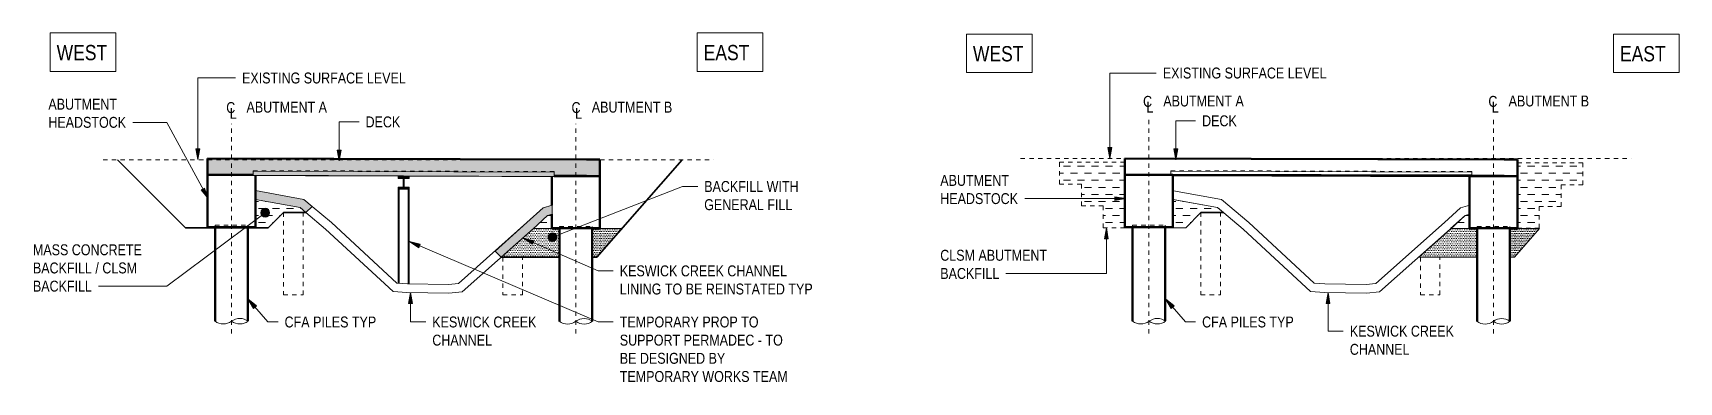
# Model space of a CAD drawing. Header units: metres. Extents: x 567 to 803, y 3 to 1697.
# Drawn here: x 742.07 to 779.82, y 14.34 to 22.35 of the extents above; entities that cross this region are included whole.
import ezdxf

# ---------------------------------------------------------------- set-up
doc = ezdxf.new("R2010")
doc.units = ezdxf.units.M
doc.linetypes.add('JacobsDash', pattern=[0.0045, 0.003, -0.0015])
doc.linetypes.add('JacobsGridLine', pattern=[0.0145, 0.01, -0.001, 0.0025, -0.001])
for name, color, linetype, lineweight in [('BRIDGE-ABUTMENT-CONC', 7, 'Continuous', 40), ('BRIDGE-FRAMING-LINE-18-HID', 7, 'JacobsDash', 18), ('D-BDGE', 7, 'Continuous', 13), ('D-BDGE-18-SOLID', 7, 'Continuous', 9), ('D-BDGE-FLOOR', 7, 'Continuous', 40), ('D-BDGE-FLOOR-HID', 7, 'JacobsDash', 18), ('D-BDGE-FNDN-LINES-18-HID', 7, 'JacobsDash', 18), ('D-BDGE-FNDN-PILE-CONC', 7, 'Continuous', 40), ('D-BDGE-FRAMING', 7, 'Continuous', 40), ('D-BDGE-LINE', 7, 'Continuous', 9), ('D-ENHA-GEN-LINE', 7, 'Continuous', 9), ('D-ENHA-GEN-LINE-GRIDS', 7, 'Continuous', 9), ('D-ENHA-TEXT', 7, 'Continuous', 9)]:
    doc.layers.add(name, color=color, linetype=linetype, lineweight=lineweight)
doc.styles.add('Arial Narrow_2', font='ARIALN.TTF', dxfattribs={"height": 0.25})
doc.styles.add('Arial Narrow_3', font='ARIALN.TTF', dxfattribs={"height": 0.35})
pattern_1 = [(0, (751.43576, 17.354), (0.01984, 0.03969), [0.00335, -0.03633])]
pattern_2 = [(0, (772.47506, 17.354), (0.16129, 0.16129), [0.16129, -0.16129])]
pattern_3 = [(0, (772.475064, 17.354), (0.01984, 0.03969), [0.00335, -0.03633])]

# ---------------------------------------------------------------- blocks, each defined once
blk = doc.blocks.new('01_SFO_FRP_Pile_CastInPlace_CS - CAST-IN-PLACE PILE - 0750-7668704-SECTION-STAGE B4')
at = {"layer": 'D-BDGE-FNDN-LINES-18-HID'}
for p, q in [((-580.927, 17.862), (-580.927, 17.911)), ((-580.927, 17.911), (-580.178, 17.911)), ((-580.178, 17.911), (-580.178, 17.862))]:
    blk.add_line(p, q, dxfattribs=at)
at = {"layer": 'D-BDGE-FNDN-PILE-CONC', "lineweight": 50}
for p, q in [((-580.927, 15.729), (-580.927, 17.862)), ((-580.178, 17.862), (-580.178, 15.736))]:
    blk.add_line(p, q, dxfattribs=at)
blk = doc.blocks.new('01_SFO_FRP_Pile_CastInPlace_CS - CAST-IN-PLACE PILE - 0750-V2-SECTION-STAGE B4')
at = {"layer": 'D-BDGE-FNDN-LINES-18-HID'}
for p, q in [((-588.827, 17.889), (-588.827, 17.938)), ((-588.827, 17.938), (-588.078, 17.938)), ((-588.078, 17.938), (-588.078, 17.889))]:
    blk.add_line(p, q, dxfattribs=at)
at = {"layer": 'D-BDGE-FNDN-PILE-CONC', "lineweight": 50}
for p, q in [((-588.827, 15.734), (-588.827, 17.889)), ((-588.078, 17.889), (-588.078, 15.741))]:
    blk.add_line(p, q, dxfattribs=at)
blk = doc.blocks.new('07_STR_DPS_PermadecPanel - 07_STR_DPS_PermadecPanel-5973115-SECTION-STAGE B4')
at = {"layer": 'BRIDGE-FRAMING-LINE-18-HID'}
for p, q in [((-587.952, 19.096), (-587.952, 19.188)), ((-587.952, 19.188), (-581.052, 19.167)), ((-587.952, 19.093), (-587.952, 19.094)), ((-587.952, 19.093), (-587.952, 19.093)), ((-587.952, 19.093), (-587.952, 19.092)), ((-587.952, 19.092), (-587.952, 19.093)), ((-587.952, 19.086), (-587.952, 19.092)), ((-587.952, 19.092), (-587.952, 19.092)), ((-587.952, 19.092), (-587.952, 19.092)), ((-587.952, 19.086), (-587.952, 19.09)), ((-581.052, 19.167), (-581.052, 19.154))]:
    blk.add_line(p, q, dxfattribs=at)
at = {"layer": 'D-BDGE-FRAMING', "lineweight": 50}
blk.add_line((-587.952, 19.096), (-587.952, 19.09), dxfattribs=at)
blk = doc.blocks.new('CS_DET_Pile-Column_BreakLine - CS_Tubular BreakLine-5483456-SECTION-STAGE B4')
at = {"layer": 'D-BDGE-LINE', "lineweight": 18}
for centre, start, end in [((-588.639, 15.987), 232.9573, 307.0427), ((-588.259, 15.484), 52.9573, 127.0427), ((-588.259, 15.987), 232.9573, 307.0427)]:
    blk.add_arc(centre, 0.315, start, end, dxfattribs=at)
blk = doc.blocks.new('CS_DET_Pile-Column_BreakLine - CS_Tubular BreakLine-V3-SECTION-STAGE B4')
at = {"layer": 'D-BDGE-LINE', "lineweight": 18}
for centre, start, end in [((-580.744, 15.985), 232.9573, 307.0427), ((-580.364, 15.482), 52.9573, 127.0427), ((-580.364, 15.985), 232.9573, 307.0427)]:
    blk.add_arc(centre, 0.315, start, end, dxfattribs=at)
blk = doc.blocks.new('01_SFO_FRP_Pile_CastInPlace_CS - CAST-IN-PLACE PILE - 0750-7668704-SECTION-STAGE B5')
at = {"layer": 'D-BDGE-FNDN-LINES-18-HID'}
for p, q in [((-580.927, 17.862), (-580.927, 17.911)), ((-580.927, 17.911), (-580.178, 17.911)), ((-580.178, 17.911), (-580.178, 17.862))]:
    blk.add_line(p, q, dxfattribs=at)
at = {"layer": 'D-BDGE-FNDN-PILE-CONC', "lineweight": 50}
for p, q in [((-580.927, 15.729), (-580.927, 17.862)), ((-580.178, 17.862), (-580.178, 15.736))]:
    blk.add_line(p, q, dxfattribs=at)
blk = doc.blocks.new('01_SFO_FRP_Pile_CastInPlace_CS - CAST-IN-PLACE PILE - 0750-V4-SECTION-STAGE B5')
at = {"layer": 'D-BDGE-FNDN-LINES-18-HID'}
for p, q in [((-588.827, 17.889), (-588.827, 17.938)), ((-588.827, 17.938), (-588.078, 17.938)), ((-588.078, 17.938), (-588.078, 17.889))]:
    blk.add_line(p, q, dxfattribs=at)
at = {"layer": 'D-BDGE-FNDN-PILE-CONC', "lineweight": 50}
for p, q in [((-588.827, 15.734), (-588.827, 17.889)), ((-588.078, 17.889), (-588.078, 15.741))]:
    blk.add_line(p, q, dxfattribs=at)
blk = doc.blocks.new('07_STR_DPS_PermadecPanel - 07_STR_DPS_PermadecPanel-5973115-SECTION-STAGE B5')
at = {"layer": 'BRIDGE-FRAMING-LINE-18-HID'}
for p, q in [((-587.952, 19.096), (-587.952, 19.188)), ((-587.952, 19.188), (-581.052, 19.167)), ((-587.952, 19.093), (-587.952, 19.094)), ((-587.952, 19.093), (-587.952, 19.093)), ((-587.952, 19.093), (-587.952, 19.092)), ((-587.952, 19.092), (-587.952, 19.093)), ((-587.952, 19.086), (-587.952, 19.092)), ((-587.952, 19.092), (-587.952, 19.092)), ((-587.952, 19.092), (-587.952, 19.092)), ((-587.952, 19.086), (-587.952, 19.09)), ((-581.147, 19.065), (-587.952, 19.086)), ((-581.052, 19.065), (-581.102, 19.065)), ((-581.052, 19.167), (-581.052, 19.075)), ((-581.052, 19.069), (-581.052, 19.065))]:
    blk.add_line(p, q, dxfattribs=at)
at = {"layer": 'D-BDGE-FRAMING', "lineweight": 50}
for p, q in [((-587.952, 19.096), (-587.952, 19.09)), ((-581.052, 19.075), (-587.952, 19.096)), ((-587.952, 19.09), (-581.052, 19.069)), ((-581.052, 19.069), (-581.052, 19.075))]:
    blk.add_line(p, q, dxfattribs=at)
blk = doc.blocks.new('CS_DET_Pile-Column_BreakLine - CS_Tubular BreakLine-5483456-SECTION-STAGE B5')
at = {"layer": 'D-BDGE-LINE', "lineweight": 18}
for centre, start, end in [((-588.639, 15.987), 232.9573, 307.0427), ((-588.259, 15.484), 52.9573, 127.0427), ((-588.259, 15.987), 232.9573, 307.0427)]:
    blk.add_arc(centre, 0.315, start, end, dxfattribs=at)
blk = doc.blocks.new('CS_DET_Pile-Column_BreakLine - CS_Tubular BreakLine-V5-SECTION-STAGE B5')
at = {"layer": 'D-BDGE-LINE', "lineweight": 18}
for centre, start, end in [((-580.744, 15.985), 232.9573, 307.0427), ((-580.364, 15.482), 52.9573, 127.0427), ((-580.364, 15.985), 232.9573, 307.0427)]:
    blk.add_arc(centre, 0.315, start, end, dxfattribs=at)
blk = doc.blocks.new('CS_Annot_Centreline Symbol1 - CS_Annot_Centreline Symbol 2-5308920-SECTION-STAGE B4')
at = {"layer": 'D-ENHA-GEN-LINE', "char_height": 0.25, "attachment_point": 1, "style": 'Arial Narrow_2'}
for s, insert, width in [('C  ', (-588.571, 20.761), 0.44093), ('L', (-588.493, 20.628), 0.1924)]:
    blk.add_mtext(s, dxfattribs=dict(at, insert=insert, width=width))
blk = doc.blocks.new('CS_Annot_Centreline Symbol1 - CS_Annot_Centreline Symbol-5309845-SECTION-STAGE B4')
at = {"layer": 'D-ENHA-GEN-LINE', "char_height": 0.25, "attachment_point": 1, "style": 'Arial Narrow_2'}
for s, insert, width in [('C  ', (-580.653, 20.761), 0.44093), ('L', (-580.574, 20.628), 0.1924)]:
    blk.add_mtext(s, dxfattribs=dict(at, insert=insert, width=width))
blk = doc.blocks.new('CS_Annot_Centreline Symbol1 - CS_Annot_Centreline Symbol 2-5308920-SECTION-STAGE B5')
at = {"layer": 'D-ENHA-GEN-LINE', "char_height": 0.25, "attachment_point": 1, "style": 'Arial Narrow_2'}
for s, insert, width in [('C  ', (-588.587, 20.903), 0.44093), ('L', (-588.509, 20.77), 0.1924)]:
    blk.add_mtext(s, dxfattribs=dict(at, insert=insert, width=width))
blk = doc.blocks.new('CS_Annot_Centreline Symbol1 - CS_Annot_Centreline Symbol-5309845-SECTION-STAGE B5')
at = {"layer": 'D-ENHA-GEN-LINE', "char_height": 0.25, "attachment_point": 1, "style": 'Arial Narrow_2'}
for s, insert, width in [('C  ', (-580.669, 20.903), 0.44093), ('L', (-580.591, 20.77), 0.1924)]:
    blk.add_mtext(s, dxfattribs=dict(at, insert=insert, width=width))

msp = doc.modelspace()

# ---------------------------------------------------------------- hatches: boundary and pattern name
at = {"layer": 'D-BDGE-LINE', "true_color": 0xc0c0c0}
h = msp.add_hatch(color=9, dxfattribs=at)
h.paths.add_polyline_path([(755.074, 19.045), (755.074, 19.431), (746.074, 19.458), (746.074, 19.079), (755.074, 19.045)])
h.paths.add_polyline_path([(754.024, 19.056), (747.125, 19.083), (747.125, 19.179), (754.024, 19.154), (754.024, 19.066)])
at = {"layer": 'D-BDGE-LINE'}
h = msp.add_hatch(dxfattribs=at)
h.set_pattern_fill('FP_5', color=256, style=0, pattern_type=2)
h.set_pattern_definition(pattern_2)
h.paths.add_polyline_path([(767.113, 17.88), (767.113, 17.88), (767.113, 19.38), (765.613, 19.38), (765.613, 18.88), (766.113, 18.88), (766.113, 18.38), (766.613, 18.38), (766.613, 17.88), (767.113, 17.88)])
h = msp.add_hatch(dxfattribs=at)
h.set_pattern_fill('FP_5', color=256, style=0, pattern_type=2)
h.set_pattern_definition(pattern_2)
h.paths.add_polyline_path([(776.113, 17.866), (776.612, 17.866), (776.612, 18.366), (777.113, 18.366), (777.113, 18.866), (777.613, 18.866), (777.613, 19.366), (776.113, 19.366), (776.113, 17.866)])
at = {"layer": 'D-BDGE-LINE', "true_color": 0xc7ffc7}
msp.add_hatch(color=254, dxfattribs=at).paths.add_polyline_path([(754.024, 19.056), (754.024, 19.154), (747.125, 19.179), (747.125, 19.083), (753.974, 19.056)])
at = {"layer": 'D-BDGE-LINE', "true_color": 0xd8d8d8}
msp.add_hatch(color=254, dxfattribs=at).paths.add_polyline_path([(750.448, 18.761), (750.698, 18.761), (750.698, 18.811), (750.588, 18.811), (750.588, 19.011), (750.698, 19.011), (750.698, 19.061), (750.448, 19.061), (750.448, 19.011), (750.558, 19.011), (750.558, 18.811), (750.448, 18.811)])
at = {"layer": 'D-BDGE-LINE'}
h = msp.add_hatch(dxfattribs=at)
h.set_pattern_fill('FP_5', color=256, style=0, pattern_type=2)
h.set_pattern_definition([(0, (751.43576, 17.354), (0.16129, 0.16129), [0.16129, -0.16129])])
h.paths.add_polyline_path([(753.974, 17.861), (753.974, 18.189), (753.872, 18.16), (753.549, 17.861), (753.974, 17.861)])
h.paths.add_polyline_path([(747.466, 17.878), (747.816, 18.228), (748.332, 18.228), (748.197, 18.341), (747.174, 18.528), (747.174, 17.878)])
at = {"layer": 'D-BDGE-LINE', "true_color": 0xc0c0c0}
for points in [[(748.332, 18.228), (748.473, 18.37), (748.285, 18.528), (747.175, 18.731), (747.175, 18.528), (748.197, 18.341), (748.285, 18.267)], [(752.811, 17.204), (753.549, 17.862), (753.872, 18.16), (753.978, 18.191), (753.978, 18.399), (753.771, 18.339), (753.401, 17.996), (752.669, 17.346)]]:
    msp.add_hatch(color=9, dxfattribs=at).paths.add_polyline_path(points)
at = {"layer": 'D-BDGE-LINE'}
h = msp.add_hatch(dxfattribs=at)
h.set_pattern_fill('FP_5', color=256, style=0, pattern_type=2)
h.set_pattern_definition(pattern_2)
h.paths.add_polyline_path([(775.013, 17.861), (775.013, 18.189), (774.911, 18.16), (774.579, 17.861), (775.013, 17.861)])
h.paths.add_polyline_path([(768.506, 17.878), (768.855, 18.228), (769.371, 18.228), (769.236, 18.341), (768.213, 18.528), (768.213, 17.878)])
h = msp.add_hatch(dxfattribs=at)
h.set_pattern_fill('FP_6', color=256, style=0, pattern_type=2)
h.set_pattern_definition(pattern_1)
h.paths.add_polyline_path([(753.974, 17.204), (754.134, 17.204), (754.134, 17.861), (753.549, 17.861), (752.811, 17.204), (753.974, 17.204)])
h = msp.add_hatch(dxfattribs=at)
h.set_pattern_fill('FP_6', color=256, style=0, pattern_type=2)
h.set_pattern_definition(pattern_1)
h.paths.add_polyline_path([(755.005, 17.204), (755.579, 17.861), (754.905, 17.861), (754.905, 17.204)])
h = msp.add_hatch(dxfattribs=at)
h.set_pattern_fill('FP_6', color=256, style=0, pattern_type=2)
h.set_pattern_definition(pattern_3)
h.paths.add_polyline_path([(775.173, 17.204), (775.173, 17.861), (774.589, 17.861), (773.85, 17.204), (775.013, 17.204)])
h = msp.add_hatch(dxfattribs=at)
h.set_pattern_fill('FP_6', color=256, style=0, pattern_type=2)
h.set_pattern_definition(pattern_3)
h.paths.add_polyline_path([(776.044, 17.204), (776.618, 17.861), (775.944, 17.861), (775.944, 17.204)])
at = {"layer": 'D-ENHA-TEXT'}
for points in [[(745.852, 19.443), (745.896, 19.693), (745.808, 19.693)], [(749.096, 19.412), (749.14, 19.662), (749.052, 19.662)], [(766.765, 19.468), (766.809, 19.718), (766.721, 19.718)], [(768.277, 19.437), (768.322, 19.687), (768.233, 19.687)], [(746.09, 18.548), (746.009, 18.789), (745.932, 18.747)], [(767.129, 18.548), (766.879, 18.592), (766.879, 18.504)], [(766.686, 17.878), (766.642, 17.628), (766.73, 17.628)], [(750.705, 17.561), (750.918, 17.422), (750.952, 17.503)], [(753.315, 17.643), (753.527, 17.503), (753.562, 17.583)], [(747.003, 16.246), (747.133, 16.028), (747.2, 16.086)], [(750.73, 16.392), (750.686, 16.142), (750.774, 16.142)], [(768.042, 16.246), (768.172, 16.028), (768.239, 16.086)], [(771.769, 16.392), (771.725, 16.142), (771.813, 16.142)]]:
    msp.add_hatch(color=256, dxfattribs=at).paths.add_polyline_path(points)
h = msp.add_hatch(color=256, dxfattribs=at)
edge = h.paths.add_edge_path()
edge.add_arc((747.4, 18.225), 0.1, 0, 360)
h = msp.add_hatch(color=256, dxfattribs=at)
edge = h.paths.add_edge_path()
edge.add_arc((753.983, 17.666), 0.1, 0, 360)

# ---------------------------------------------------------------- linework, layer by layer
at = {"layer": 'BRIDGE-ABUTMENT-CONC', "lineweight": 50}
for p, q in [((746.074, 19.093), (746.074, 17.893)), ((747.125, 19.093), (746.074, 19.093)), ((746.074, 19.093), (746.074, 19.089)), ((746.074, 17.889), (746.074, 19.089)), ((747.174, 17.893), (747.174, 19.083)), ((753.974, 18.397), (753.974, 19.056)), ((753.974, 19.056), (753.974, 18.397)), ((755.074, 19.066), (754.024, 19.066)), ((755.074, 17.866), (755.074, 19.066)), ((767.113, 19.093), (767.113, 17.893)), ((768.213, 19.093), (767.113, 19.093)), ((767.113, 19.093), (767.113, 19.089)), ((767.113, 17.889), (767.113, 19.089)), ((768.213, 19.09), (768.213, 19.093)), ((768.213, 17.893), (768.213, 19.09)), ((775.013, 19.066), (775.013, 17.866)), ((776.113, 19.066), (775.013, 19.066)), ((775.013, 19.066), (775.013, 19.062)), ((775.013, 17.862), (775.013, 19.062)), ((776.113, 17.866), (776.113, 19.066)), ((753.974, 17.862), (753.974, 18.189)), ((753.974, 18.189), (753.974, 17.866)), ((746.074, 17.893), (747.174, 17.893)), ((746.074, 17.889), (746.074, 17.893)), ((746.249, 17.889), (746.074, 17.889)), ((747.174, 17.889), (746.998, 17.889)), ((747.174, 17.889), (747.174, 17.893)), ((753.974, 17.866), (755.074, 17.866)), ((753.974, 17.862), (753.974, 17.866)), ((754.149, 17.862), (753.974, 17.862)), ((755.074, 17.862), (754.898, 17.862)), ((755.074, 17.866), (755.074, 17.862)), ((767.113, 17.893), (768.213, 17.893)), ((767.113, 17.889), (767.113, 17.893)), ((767.288, 17.889), (767.113, 17.889)), ((768.213, 17.889), (768.037, 17.889)), ((768.213, 17.889), (768.213, 17.893)), ((775.013, 17.866), (776.113, 17.866)), ((775.013, 17.862), (775.013, 17.866)), ((775.188, 17.862), (775.013, 17.862)), ((776.113, 17.862), (775.937, 17.862)), ((776.113, 17.866), (776.113, 17.862))]:
    msp.add_line(p, q, dxfattribs=at)
at = {"layer": 'BRIDGE-FRAMING-LINE-18-HID'}
for p, q in [((746.074, 19.089), (747.125, 19.089)), ((747.174, 19.083), (747.174, 17.889)), ((754.024, 19.062), (755.074, 19.062)), ((755.074, 19.062), (755.074, 19.064)), ((755.074, 19.062), (755.074, 17.862)), ((767.113, 19.089), (768.213, 19.089)), ((768.213, 19.089), (768.213, 19.09)), ((768.213, 19.089), (768.213, 17.889)), ((775.013, 19.062), (776.113, 19.062)), ((776.113, 19.062), (776.113, 19.064)), ((776.113, 19.062), (776.113, 17.862))]:
    msp.add_line(p, q, dxfattribs=at)
at = {"layer": 'D-BDGE', "color": 8, "linetype": 'JacobsDash', "lineweight": 18, "true_color": 0x808080}
for p, q in [((743.68, 19.44), (757.68, 19.44)), ((764.72, 19.465), (778.72, 19.465)), ((747.816, 18.228), (747.816, 16.34)), ((748.266, 16.34), (748.266, 18.228)), ((768.855, 18.228), (768.855, 16.34)), ((769.305, 16.34), (769.305, 18.228)), ((752.846, 17.204), (752.846, 16.34)), ((753.296, 16.34), (753.296, 17.204)), ((773.886, 17.204), (773.886, 16.34)), ((774.336, 16.34), (774.336, 17.204)), ((747.816, 16.34), (748.266, 16.34)), ((752.846, 16.34), (753.296, 16.34)), ((768.855, 16.34), (769.305, 16.34)), ((773.886, 16.34), (774.336, 16.34))]:
    msp.add_line(p, q, dxfattribs=at)
at = {"layer": 'D-BDGE', "lineweight": 35}
for p, q in [((745.574, 17.878), (744.013, 19.44)), ((755.005, 17.204), (756.958, 19.44)), ((747.816, 18.228), (747.466, 17.878)), ((748.332, 18.228), (747.816, 18.228)), ((769.371, 18.228), (768.855, 18.228)), ((745.574, 17.878), (747.174, 17.878)), ((747.466, 17.878), (747.174, 17.878)), ((754.134, 17.204), (752.811, 17.204)), ((755.005, 17.204), (754.905, 17.204))]:
    msp.add_line(p, q, dxfattribs=at)
at = {"layer": 'D-BDGE', "linetype": 'JacobsDash', "lineweight": 18}
for p, q in [((767.113, 19.38), (765.613, 19.38)), ((765.613, 19.38), (765.613, 18.88)), ((776.113, 19.366), (777.613, 19.366)), ((777.613, 19.366), (777.613, 18.866)), ((765.613, 18.88), (766.113, 18.88)), ((766.113, 18.88), (766.113, 18.38)), ((777.613, 18.866), (777.113, 18.866)), ((777.113, 18.866), (777.113, 18.366)), ((766.113, 18.38), (766.613, 18.38)), ((766.613, 18.38), (766.613, 17.88)), ((777.113, 18.366), (776.612, 18.366)), ((776.612, 18.366), (776.612, 17.866)), ((766.613, 17.88), (767.113, 17.88)), ((776.612, 17.866), (776.113, 17.866))]:
    msp.add_line(p, q, dxfattribs=at)
at = {"layer": 'D-BDGE', "lineweight": 18}
for p, q in [((754.024, 19.154), (747.125, 19.179)), ((747.125, 19.179), (747.125, 19.083)), ((750.698, 19.061), (750.448, 19.061)), ((750.448, 19.061), (750.448, 19.011)), ((750.448, 19.011), (750.558, 19.011)), ((750.558, 19.011), (750.558, 18.811)), ((750.588, 18.811), (750.588, 19.011)), ((750.588, 19.011), (750.698, 19.011)), ((750.698, 19.011), (750.698, 19.061)), ((754.024, 19.056), (754.024, 19.154)), ((775.063, 19.154), (768.164, 19.179)), ((768.164, 19.179), (768.164, 19.083)), ((775.063, 19.056), (775.063, 19.154)), ((747.174, 18.528), (747.174, 17.878)), ((750.558, 18.811), (750.448, 18.811)), ((750.448, 18.811), (750.448, 18.761)), ((750.448, 18.761), (750.698, 18.761)), ((750.698, 18.811), (750.588, 18.811)), ((750.698, 18.761), (750.698, 18.811)), ((768.213, 18.528), (768.213, 17.878)), ((769.236, 18.341), (768.213, 18.528)), ((747.466, 17.878), (747.816, 18.228)), ((747.816, 18.228), (748.332, 18.228)), ((753.974, 17.861), (753.974, 18.189)), ((768.506, 17.878), (768.855, 18.228)), ((768.855, 18.228), (769.371, 18.228)), ((769.371, 18.228), (769.236, 18.341)), ((774.911, 18.16), (774.579, 17.861)), ((775.013, 18.189), (774.911, 18.16)), ((775.013, 17.861), (775.013, 18.189)), ((747.174, 17.878), (747.466, 17.878)), ((753.549, 17.861), (752.811, 17.204)), ((753.549, 17.861), (753.974, 17.861)), ((754.134, 17.861), (753.549, 17.861)), ((754.134, 17.204), (754.134, 17.861)), ((755.579, 17.861), (754.905, 17.861)), ((754.905, 17.861), (754.905, 17.204)), ((755.005, 17.204), (755.579, 17.861)), ((768.213, 17.878), (768.506, 17.878)), ((774.589, 17.861), (773.85, 17.204)), ((774.579, 17.861), (775.013, 17.861)), ((775.173, 17.861), (774.589, 17.861)), ((775.173, 17.204), (775.173, 17.861)), ((776.618, 17.861), (775.944, 17.861)), ((775.944, 17.861), (775.944, 17.204)), ((776.044, 17.204), (776.618, 17.861)), ((752.811, 17.204), (754.134, 17.204)), ((754.905, 17.204), (755.005, 17.204)), ((773.85, 17.204), (775.173, 17.204)), ((775.944, 17.204), (776.044, 17.204))]:
    msp.add_line(p, q, dxfattribs=at)
at = {"layer": 'D-BDGE', "color": 8, "lineweight": 18, "true_color": 0x808080}
for p, q in [((748.285, 18.528), (747.175, 18.731)), ((747.175, 18.731), (747.175, 18.528)), ((747.175, 18.528), (748.197, 18.341)), ((748.473, 18.37), (748.285, 18.528)), ((750.448, 18.761), (750.448, 16.606)), ((750.468, 18.761), (750.468, 16.605)), ((750.678, 18.761), (750.678, 16.591)), ((750.698, 18.761), (750.698, 16.591)), ((769.236, 18.341), (768.217, 18.527)), ((769.324, 18.528), (768.226, 18.729)), ((769.324, 18.528), (769.954, 18)), ((748.197, 18.341), (748.332, 18.228)), ((748.332, 18.228), (748.473, 18.37)), ((748.332, 18.228), (748.473, 18.37)), ((748.332, 18.228), (748.783, 17.85)), ((748.473, 18.37), (748.915, 18)), ((753.771, 18.339), (753.401, 17.996)), ((753.535, 17.848), (753.872, 18.16)), ((753.978, 18.399), (753.771, 18.339)), ((753.872, 18.16), (753.978, 18.191)), ((753.978, 18.191), (753.978, 18.399)), ((769.236, 18.341), (769.822, 17.85)), ((774.81, 18.339), (774.44, 17.996)), ((774.911, 18.16), (774.576, 17.85)), ((774.81, 18.339), (775.017, 18.399)), ((774.911, 18.16), (775.017, 18.191)), ((748.783, 17.85), (750.331, 16.414)), ((748.915, 18), (750.415, 16.609)), ((751.83, 16.599), (753.401, 17.996)), ((751.914, 16.406), (753.534, 17.847)), ((753.401, 17.996), (752.669, 17.346)), ((752.811, 17.204), (753.535, 17.848)), ((769.822, 17.85), (771.37, 16.414)), ((769.954, 18), (771.454, 16.609)), ((772.869, 16.599), (774.44, 17.996)), ((772.953, 16.406), (774.573, 17.847)), ((752.669, 17.346), (752.811, 17.204)), ((752.811, 17.204), (752.669, 17.346)), ((750.415, 16.609), (750.658, 16.592)), ((771.454, 16.609), (771.697, 16.592)), ((750.331, 16.414), (750.649, 16.392)), ((750.649, 16.392), (751.609, 16.378)), ((750.658, 16.592), (751.601, 16.578)), ((751.601, 16.578), (751.83, 16.599)), ((751.609, 16.378), (751.914, 16.406)), ((771.37, 16.414), (771.688, 16.392)), ((771.688, 16.392), (772.648, 16.378)), ((771.697, 16.592), (772.641, 16.578)), ((772.641, 16.578), (772.869, 16.599)), ((772.648, 16.378), (772.953, 16.406))]:
    msp.add_line(p, q, dxfattribs=at)
at = {"layer": 'D-BDGE-18-SOLID'}
for p, q in [((746.074, 19.458), (746.074, 19.079)), ((755.074, 19.431), (746.074, 19.458)), ((755.074, 19.045), (755.074, 19.431)), ((746.074, 19.079), (755.074, 19.045))]:
    msp.add_line(p, q, dxfattribs=at)
at = {"layer": 'D-BDGE-18-SOLID', "color": 252, "true_color": 0x888888}
for p, q in [((747.125, 19.179), (747.125, 19.083)), ((754.024, 19.154), (747.125, 19.179)), ((747.125, 19.083), (754.024, 19.056)), ((754.024, 19.056), (754.024, 19.154))]:
    msp.add_line(p, q, dxfattribs=at)
at = {"layer": 'D-BDGE-FLOOR', "lineweight": 50}
for p, q in [((754.767, 19.442), (746.074, 19.468)), ((746.074, 19.468), (746.074, 19.093)), ((746.074, 19.468), (746.074, 19.464)), ((746.074, 19.089), (746.074, 19.464)), ((755.074, 19.441), (754.767, 19.442)), ((755.074, 19.066), (755.074, 19.441)), ((775.806, 19.442), (767.113, 19.468)), ((767.113, 19.468), (767.113, 19.093)), ((767.113, 19.468), (767.113, 19.464)), ((767.113, 19.089), (767.113, 19.464)), ((776.113, 19.441), (775.806, 19.442)), ((776.113, 19.066), (776.113, 19.441)), ((746.074, 19.093), (747.125, 19.09)), ((746.074, 19.089), (746.074, 19.093)), ((754.024, 19.069), (754.767, 19.067)), ((754.767, 19.067), (755.074, 19.066)), ((767.113, 19.093), (775.806, 19.067)), ((767.113, 19.089), (767.113, 19.093)), ((775.013, 19.065), (768.213, 19.085)), ((775.806, 19.067), (776.113, 19.066))]:
    msp.add_line(p, q, dxfattribs=at)
at = {"layer": 'D-BDGE-FLOOR', "lineweight": 18}
for p, q in [((754.767, 19.067), (754.675, 19.066)), ((775.806, 19.067), (775.714, 19.066))]:
    msp.add_line(p, q, dxfattribs=at)
at = {"layer": 'D-BDGE-FLOOR-HID'}
for p, q in [((747.125, 19.086), (746.074, 19.089)), ((754.457, 19.064), (754.024, 19.065)), ((754.67, 19.066), (754.457, 19.064)), ((755.074, 19.062), (754.459, 19.064)), ((755.074, 19.064), (755.074, 19.062)), ((768.213, 19.085), (767.113, 19.089)), ((775.496, 19.064), (775.013, 19.065)), ((775.709, 19.066), (775.496, 19.064)), ((776.113, 19.062), (775.499, 19.064)), ((776.113, 19.064), (776.113, 19.062))]:
    msp.add_line(p, q, dxfattribs=at)
at = {"layer": 'D-ENHA-GEN-LINE-GRIDS', "linetype": 'JacobsGridLine', "lineweight": 18}
for p, q in [((767.663, 15.456), (767.663, 20.442)), ((775.563, 15.456), (775.563, 20.442)), ((746.624, 15.456), (746.624, 20.263)), ((754.524, 15.456), (754.524, 20.263))]:
    msp.add_line(p, q, dxfattribs=at)
at = {"layer": 'D-ENHA-TEXT'}
for p, q in [((745.852, 21.314), (746.717, 21.314)), ((745.852, 19.443), (745.852, 21.314)), ((766.765, 21.428), (767.831, 21.428)), ((766.765, 19.468), (766.765, 21.428)), ((744.706, 20.297), (744.362, 20.297)), ((745.141, 20.297), (744.706, 20.297)), ((746.09, 18.548), (745.141, 20.297)), ((749.096, 20.307), (749.55, 20.307)), ((749.096, 19.412), (749.096, 20.307)), ((768.277, 20.332), (768.732, 20.332)), ((768.277, 19.437), (768.277, 20.332)), ((745.896, 19.693), (745.808, 19.693)), ((745.808, 19.693), (745.852, 19.443)), ((745.852, 19.443), (745.896, 19.693)), ((749.14, 19.662), (749.052, 19.662)), ((749.052, 19.662), (749.096, 19.412)), ((749.096, 19.412), (749.14, 19.662)), ((766.809, 19.718), (766.721, 19.718)), ((766.721, 19.718), (766.765, 19.468)), ((766.765, 19.468), (766.809, 19.718)), ((768.322, 19.687), (768.233, 19.687)), ((768.233, 19.687), (768.277, 19.437)), ((768.277, 19.437), (768.322, 19.687)), ((746.009, 18.789), (745.932, 18.747)), ((745.932, 18.747), (746.09, 18.548)), ((746.09, 18.548), (746.009, 18.789)), ((753.983, 17.666), (756.965, 18.826)), ((756.965, 18.826), (757.315, 18.826)), ((765.158, 18.548), (764.814, 18.548)), ((767.129, 18.548), (765.158, 18.548)), ((767.129, 18.548), (766.879, 18.592)), ((766.879, 18.592), (766.879, 18.504)), ((766.879, 18.504), (767.129, 18.548)), ((747.4, 18.225), (745.141, 16.54)), ((766.686, 17.878), (766.642, 17.628)), ((766.73, 17.628), (766.686, 17.878)), ((766.686, 17.878), (766.686, 16.831)), ((750.705, 17.561), (750.918, 17.422)), ((750.952, 17.503), (750.705, 17.561)), ((750.918, 17.422), (750.952, 17.503)), ((753.315, 17.643), (753.527, 17.503)), ((753.562, 17.583), (753.315, 17.643)), ((753.315, 17.643), (755.03, 16.89)), ((753.527, 17.503), (753.562, 17.583)), ((766.642, 17.628), (766.73, 17.628)), ((755.03, 16.89), (755.379, 16.89)), ((765.655, 16.831), (764.384, 16.831)), ((766.686, 16.831), (765.655, 16.831)), ((744.985, 16.54), (743.578, 16.54)), ((745.141, 16.54), (744.985, 16.54)), ((747.003, 16.246), (747.133, 16.028)), ((747.2, 16.086), (747.003, 16.246)), ((747.003, 16.246), (747.46, 15.718)), ((750.73, 16.392), (750.686, 16.142)), ((750.774, 16.142), (750.73, 16.392)), ((750.73, 16.392), (750.73, 15.718)), ((768.042, 16.246), (768.172, 16.028)), ((768.239, 16.086), (768.042, 16.246)), ((768.042, 16.246), (768.499, 15.718)), ((771.769, 16.392), (771.725, 16.142)), ((771.813, 16.142), (771.769, 16.392)), ((771.769, 16.392), (771.769, 15.508)), ((747.133, 16.028), (747.2, 16.086)), ((750.686, 16.142), (750.774, 16.142)), ((768.172, 16.028), (768.239, 16.086)), ((771.725, 16.142), (771.813, 16.142)), ((747.46, 15.718), (747.693, 15.718)), ((750.73, 15.718), (751.08, 15.718)), ((755.03, 15.718), (755.379, 15.718)), ((768.499, 15.718), (768.732, 15.718)), ((771.769, 15.508), (772.119, 15.508))]:
    msp.add_line(p, q, dxfattribs=at)
at = {"layer": 'D-ENHA-TEXT', "lineweight": 18, "flags": 128}
for points in [[(742.466, 22.348), (743.971, 22.348), (743.971, 21.466), (742.466, 21.466)], [(757.303, 22.348), (758.808, 22.348), (758.808, 21.466), (757.303, 21.466)], [(763.477, 22.322), (764.982, 22.322), (764.982, 21.44), (763.477, 21.44)], [(778.314, 22.322), (779.819, 22.322), (779.819, 21.44), (778.314, 21.44)]]:
    msp.add_lwpolyline(points, close=True, dxfattribs=at)
at = {"layer": 'D-ENHA-TEXT'}
for centre in [(747.4, 18.225), (753.983, 17.666)]:
    msp.add_circle(centre, 0.1, dxfattribs=at)

# ---------------------------------------------------------------- block references
at = {"layer": 'BRIDGE-FRAMING-LINE-18-HID'}
for name, p in [('07_STR_DPS_PermadecPanel - 07_STR_DPS_PermadecPanel-5973115-SECTION-STAGE B4', (1335.076, 0)), ('07_STR_DPS_PermadecPanel - 07_STR_DPS_PermadecPanel-5973115-SECTION-STAGE B5', (1356.115, 0))]:
    msp.add_blockref(name, p, dxfattribs=at)
at = {"layer": 'D-BDGE-FNDN-LINES-18-HID'}
for name, p in [('01_SFO_FRP_Pile_CastInPlace_CS - CAST-IN-PLACE PILE - 0750-V2-SECTION-STAGE B4', (1335.076, 0)), ('01_SFO_FRP_Pile_CastInPlace_CS - CAST-IN-PLACE PILE - 0750-7668704-SECTION-STAGE B4', (1335.076, 0)), ('01_SFO_FRP_Pile_CastInPlace_CS - CAST-IN-PLACE PILE - 0750-V4-SECTION-STAGE B5', (1356.115, 0)), ('01_SFO_FRP_Pile_CastInPlace_CS - CAST-IN-PLACE PILE - 0750-7668704-SECTION-STAGE B5', (1356.115, 0))]:
    msp.add_blockref(name, p, dxfattribs=at)
at = {"layer": 'D-BDGE-LINE'}
for name, p in [('CS_DET_Pile-Column_BreakLine - CS_Tubular BreakLine-5483456-SECTION-STAGE B4', (1335.076, 0)), ('CS_DET_Pile-Column_BreakLine - CS_Tubular BreakLine-V3-SECTION-STAGE B4', (1335.076, 0)), ('CS_DET_Pile-Column_BreakLine - CS_Tubular BreakLine-5483456-SECTION-STAGE B5', (1356.115, 0)), ('CS_DET_Pile-Column_BreakLine - CS_Tubular BreakLine-V5-SECTION-STAGE B5', (1356.115, 0))]:
    msp.add_blockref(name, p, dxfattribs=at)
at = {"layer": 'D-ENHA-GEN-LINE'}
for name, p in [('CS_Annot_Centreline Symbol1 - CS_Annot_Centreline Symbol 2-5308920-SECTION-STAGE B4', (1335.076, 0)), ('CS_Annot_Centreline Symbol1 - CS_Annot_Centreline Symbol-5309845-SECTION-STAGE B4', (1335.076, 0)), ('CS_Annot_Centreline Symbol1 - CS_Annot_Centreline Symbol 2-5308920-SECTION-STAGE B5', (1356.115, 0)), ('CS_Annot_Centreline Symbol1 - CS_Annot_Centreline Symbol-5309845-SECTION-STAGE B5', (1356.115, 0))]:
    msp.add_blockref(name, p, dxfattribs=at)

# ---------------------------------------------------------------- texts
at = {"layer": 'D-ENHA-GEN-LINE', "char_height": 0.25, "attachment_point": 1, "style": 'Arial Narrow_2', "bg_fill": 3, "box_fill_scale": 1, "bg_fill_color": 256, "bg_fill_true_color": 13158600, "bg_fill_transparency": 0}
for s, insert in [('ABUTMENT A', (746.969, 20.771)), ('ABUTMENT B', (754.887, 20.771)), ('ABUTMENT A', (767.992, 20.912)), ('ABUTMENT B', (775.91, 20.912))]:
    msp.add_mtext(s, dxfattribs=dict(at, insert=insert))
at = {"layer": 'D-ENHA-TEXT', "char_height": 0.25, "attachment_point": 1, "style": 'Arial Narrow_2', "bg_fill": 3, "box_fill_scale": 1, "bg_fill_color": 256, "bg_fill_true_color": 13158600, "bg_fill_transparency": 0}
for s, insert in [('ABUTMENT ', (742.426, 20.839)), ('ABUTMENT ', (762.878, 19.09)), ('MASS CONCRETE ', (742.072, 17.499))]:
    msp.add_mtext(s, dxfattribs=dict(at, insert=insert))
at = {"layer": 'D-ENHA-TEXT', "insert": (762.878, 17.373), "char_height": 0.25, "attachment_point": 1, "style": 'Arial Narrow_2', "bg_fill": 3, "box_fill_scale": 1, "bg_fill_color": 256, "bg_fill_transparency": 0}
msp.add_mtext('CLSM ABUTMENT ', dxfattribs=at)

# ---------------------------------------------------------------- next in the draw order: texts
at = {"layer": 'D-ENHA-TEXT', "lineweight": 18, "char_height": 0.35, "attachment_point": 1, "style": 'Arial Narrow_3', "bg_fill": 3, "box_fill_scale": 1, "bg_fill_color": 256, "bg_fill_true_color": 13158600, "bg_fill_transparency": 0}
for s, insert in [('WEST', (742.616, 22.072)), ('EAST', (757.453, 22.072)), ('WEST', (763.627, 22.045)), ('EAST', (778.464, 22.045))]:
    msp.add_mtext(s, dxfattribs=dict(at, insert=insert))
at = {"layer": 'D-ENHA-TEXT', "char_height": 0.25, "attachment_point": 1, "style": 'Arial Narrow_2', "bg_fill": 3, "box_fill_scale": 1, "bg_fill_color": 256, "bg_fill_true_color": 13158600, "bg_fill_transparency": 0}
for s, insert in [('EXISTING SURFACE LEVEL', (767.981, 21.553)), ('EXISTING SURFACE LEVEL', (746.867, 21.439)), ('HEADSTOCK', (742.426, 20.422)), ('DECK', (749.7, 20.432)), ('DECK', (768.882, 20.457)), ('BACKFILL WITH ', (757.465, 18.951)), ('HEADSTOCK', (762.878, 18.673)), ('BACKFILL / CLSM ', (742.072, 17.082)), ('KESWICK CREEK CHANNEL ', (755.529, 17.015)), ('CFA PILES TYP', (747.843, 15.843)), ('KESWICK CREEK ', (751.23, 15.843)), ('TEMPORARY PROP TO ', (755.529, 15.843)), ('CFA PILES TYP', (768.882, 15.843)), ('KESWICK CREEK ', (772.269, 15.633))]:
    msp.add_mtext(s, dxfattribs=dict(at, insert=insert))
at = {"layer": 'D-ENHA-TEXT', "insert": (762.878, 16.956), "char_height": 0.25, "attachment_point": 1, "style": 'Arial Narrow_2', "bg_fill": 3, "box_fill_scale": 1, "bg_fill_color": 256, "bg_fill_transparency": 0}
msp.add_mtext('BACKFILL', dxfattribs=at)

# ---------------------------------------------------------------- next in the draw order: linework, layer by layer
at = {"layer": 'D-ENHA-TEXT'}
msp.add_line((750.705, 17.561), (755.03, 15.718), dxfattribs=at)

# ---------------------------------------------------------------- next in the draw order: texts
at = {"layer": 'D-ENHA-TEXT', "char_height": 0.25, "attachment_point": 1, "style": 'Arial Narrow_2', "bg_fill": 3, "box_fill_scale": 1, "bg_fill_color": 256, "bg_fill_true_color": 13158600, "bg_fill_transparency": 0}
for s, insert in [('GENERAL FILL', (757.465, 18.534)), ('BACKFILL', (742.072, 16.665)), ('LINING TO BE REINSTATED TYP', (755.529, 16.599)), ('CHANNEL', (751.23, 15.427)), ('SUPPORT PERMADEC - TO ', (755.529, 15.427)), ('CHANNEL', (772.269, 15.216))]:
    msp.add_mtext(s, dxfattribs=dict(at, insert=insert))

# ---------------------------------------------------------------- next in the draw order: texts
at = {"layer": 'D-ENHA-TEXT', "insert": (755.529, 15.01), "char_height": 0.25, "attachment_point": 1, "style": 'Arial Narrow_2', "bg_fill": 3, "box_fill_scale": 1, "bg_fill_color": 256, "bg_fill_true_color": 13158600, "bg_fill_transparency": 0}
msp.add_mtext('BE DESIGNED BY ', dxfattribs=at)

# ---------------------------------------------------------------- next in the draw order: texts
at = {"layer": 'D-ENHA-TEXT', "insert": (755.529, 14.593), "char_height": 0.25, "attachment_point": 1, "style": 'Arial Narrow_2', "bg_fill": 3, "box_fill_scale": 1, "bg_fill_color": 256, "bg_fill_true_color": 13158600, "bg_fill_transparency": 0}
msp.add_mtext('TEMPORARY WORKS TEAM ', dxfattribs=at)

doc.saveas('drawing.dxf')
